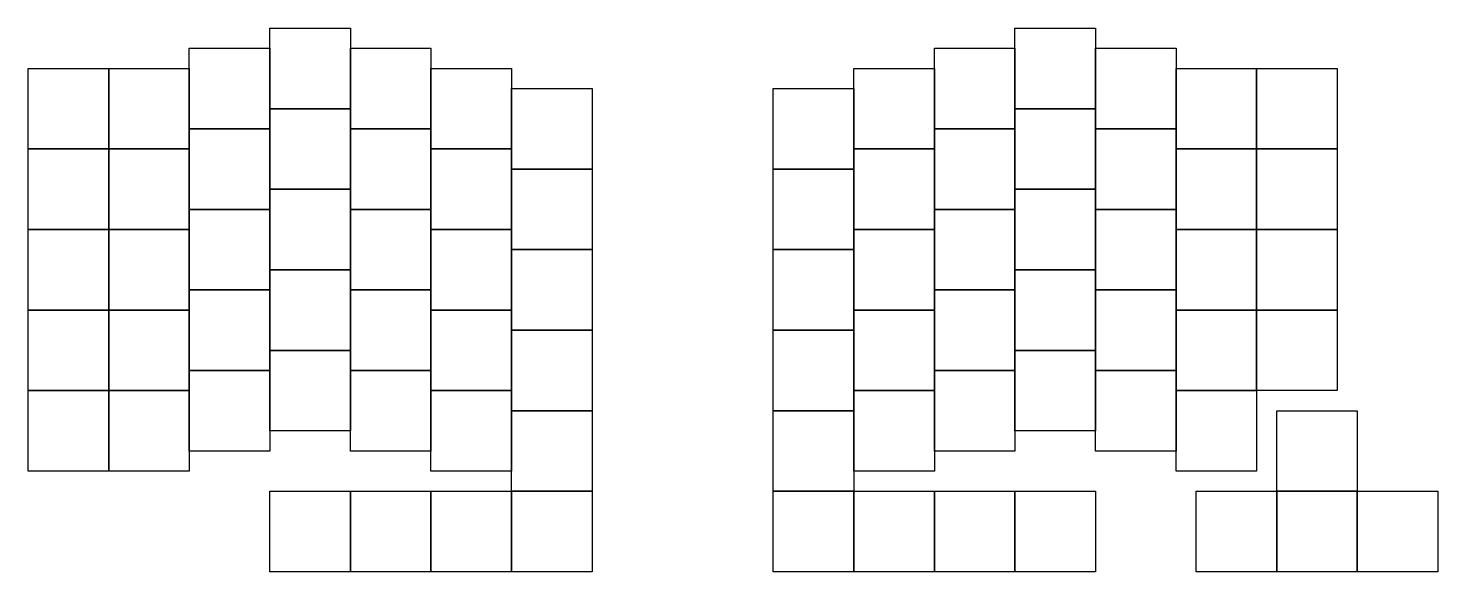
# Model space of a CAD drawing. Header units: millimetres. Extents: x -10 to 323, y -147 to -19.
import ezdxf

# ---------------------------------------------------------------- set-up
doc = ezdxf.new("R2010")
doc.units = ezdxf.units.MM

msp = doc.modelspace()

# ---------------------------------------------------------------- linework, layer by layer
at = {"linetype": 'CONTINUOUS'}
for p, q in [((47.5, -19), (66.5, -19)), ((47.5, -38), (47.5, -19)), ((66.5, -19), (66.5, -38)), ((223.25, -19), (242.25, -19)), ((223.25, -38), (223.25, -19)), ((242.25, -19), (242.25, -38)), ((28.5, -23.75), (47.5, -23.75)), ((28.5, -42.75), (28.5, -23.75)), ((47.5, -23.75), (47.5, -42.75)), ((66.5, -23.75), (85.5, -23.75)), ((66.5, -42.75), (66.5, -23.75)), ((85.5, -23.75), (85.5, -42.75)), ((204.25, -23.75), (223.25, -23.75)), ((204.25, -42.75), (204.25, -23.75)), ((223.25, -23.75), (223.25, -42.75)), ((242.25, -23.75), (261.25, -23.75)), ((242.25, -42.75), (242.25, -23.75)), ((261.25, -23.75), (261.25, -42.75)), ((-9.5, -28.5), (9.5, -28.5)), ((-9.5, -47.5), (-9.5, -28.5)), ((9.5, -28.5), (9.5, -47.5)), ((9.5, -28.5), (28.5, -28.5)), ((9.5, -47.5), (9.5, -28.5)), ((28.5, -28.5), (28.5, -47.5)), ((85.5, -28.5), (104.5, -28.5)), ((85.5, -47.5), (85.5, -28.5)), ((104.5, -28.5), (104.5, -47.5)), ((185.25, -28.5), (204.25, -28.5)), ((185.25, -47.5), (185.25, -28.5)), ((204.25, -28.5), (204.25, -47.5)), ((261.25, -28.5), (280.25, -28.5)), ((261.25, -47.5), (261.25, -28.5)), ((280.25, -28.5), (280.25, -47.5)), ((280.25, -28.5), (299.25, -28.5)), ((280.25, -47.5), (280.25, -28.5)), ((299.25, -28.5), (299.25, -47.5)), ((104.5, -33.25), (123.5, -33.25)), ((104.5, -52.25), (104.5, -33.25)), ((123.5, -33.25), (123.5, -52.25)), ((166.25, -33.25), (185.25, -33.25)), ((166.25, -52.25), (166.25, -33.25)), ((185.25, -33.25), (185.25, -52.25)), ((66.5, -38), (47.5, -38)), ((47.5, -38), (66.5, -38)), ((47.5, -57), (47.5, -38)), ((66.5, -38), (66.5, -57)), ((242.25, -38), (223.25, -38)), ((223.25, -38), (242.25, -38)), ((223.25, -57), (223.25, -38)), ((242.25, -38), (242.25, -57)), ((47.5, -42.75), (28.5, -42.75)), ((28.5, -42.75), (47.5, -42.75)), ((28.5, -61.75), (28.5, -42.75)), ((47.5, -42.75), (47.5, -61.75)), ((85.5, -42.75), (66.5, -42.75)), ((66.5, -42.75), (85.5, -42.75)), ((66.5, -61.75), (66.5, -42.75)), ((85.5, -42.75), (85.5, -61.75)), ((223.25, -42.75), (204.25, -42.75)), ((204.25, -42.75), (223.25, -42.75)), ((204.25, -61.75), (204.25, -42.75)), ((223.25, -42.75), (223.25, -61.75)), ((261.25, -42.75), (242.25, -42.75)), ((242.25, -42.75), (261.25, -42.75)), ((242.25, -61.75), (242.25, -42.75)), ((261.25, -42.75), (261.25, -61.75)), ((9.5, -47.5), (-9.5, -47.5)), ((-9.5, -47.5), (9.5, -47.5)), ((-9.5, -66.5), (-9.5, -47.5)), ((28.5, -47.5), (9.5, -47.5)), ((9.5, -47.5), (9.5, -66.5)), ((9.5, -47.5), (28.5, -47.5)), ((9.5, -66.5), (9.5, -47.5)), ((28.5, -47.5), (28.5, -66.5)), ((104.5, -47.5), (85.5, -47.5)), ((85.5, -47.5), (104.5, -47.5)), ((85.5, -66.5), (85.5, -47.5)), ((104.5, -47.5), (104.5, -66.5)), ((204.25, -47.5), (185.25, -47.5)), ((185.25, -47.5), (204.25, -47.5)), ((185.25, -66.5), (185.25, -47.5)), ((204.25, -47.5), (204.25, -66.5)), ((280.25, -47.5), (261.25, -47.5)), ((261.25, -47.5), (280.25, -47.5)), ((261.25, -66.5), (261.25, -47.5)), ((299.25, -47.5), (280.25, -47.5)), ((280.25, -47.5), (280.25, -66.5)), ((280.25, -47.5), (299.25, -47.5)), ((280.25, -66.5), (280.25, -47.5)), ((299.25, -47.5), (299.25, -66.5)), ((123.5, -52.25), (104.5, -52.25)), ((104.5, -52.25), (123.5, -52.25)), ((104.5, -71.25), (104.5, -52.25)), ((123.5, -52.25), (123.5, -71.25)), ((185.25, -52.25), (166.25, -52.25)), ((166.25, -52.25), (185.25, -52.25)), ((166.25, -71.25), (166.25, -52.25)), ((185.25, -52.25), (185.25, -71.25)), ((66.5, -57), (47.5, -57)), ((47.5, -57), (66.5, -57)), ((47.5, -76), (47.5, -57)), ((66.5, -57), (66.5, -76)), ((242.25, -57), (223.25, -57)), ((223.25, -57), (242.25, -57)), ((223.25, -76), (223.25, -57)), ((242.25, -57), (242.25, -76)), ((47.5, -61.75), (28.5, -61.75)), ((28.5, -61.75), (47.5, -61.75)), ((28.5, -80.75), (28.5, -61.75)), ((47.5, -61.75), (47.5, -80.75)), ((85.5, -61.75), (66.5, -61.75)), ((66.5, -61.75), (85.5, -61.75)), ((66.5, -80.75), (66.5, -61.75)), ((85.5, -61.75), (85.5, -80.75)), ((223.25, -61.75), (204.25, -61.75)), ((204.25, -61.75), (223.25, -61.75)), ((204.25, -80.75), (204.25, -61.75)), ((223.25, -61.75), (223.25, -80.75)), ((261.25, -61.75), (242.25, -61.75)), ((242.25, -61.75), (261.25, -61.75)), ((242.25, -80.75), (242.25, -61.75)), ((261.25, -61.75), (261.25, -80.75)), ((9.5, -66.5), (-9.5, -66.5)), ((-9.5, -66.5), (9.5, -66.5)), ((-9.5, -85.5), (-9.5, -66.5)), ((28.5, -66.5), (9.5, -66.5)), ((9.5, -66.5), (9.5, -85.5)), ((9.5, -66.5), (28.5, -66.5)), ((9.5, -85.5), (9.5, -66.5)), ((28.5, -66.5), (28.5, -85.5)), ((104.5, -66.5), (85.5, -66.5)), ((85.5, -66.5), (104.5, -66.5)), ((85.5, -85.5), (85.5, -66.5)), ((104.5, -66.5), (104.5, -85.5)), ((204.25, -66.5), (185.25, -66.5)), ((185.25, -66.5), (204.25, -66.5)), ((185.25, -85.5), (185.25, -66.5)), ((204.25, -66.5), (204.25, -85.5)), ((280.25, -66.5), (261.25, -66.5)), ((261.25, -66.5), (280.25, -66.5)), ((261.25, -85.5), (261.25, -66.5)), ((299.25, -66.5), (280.25, -66.5)), ((280.25, -66.5), (280.25, -85.5)), ((280.25, -66.5), (299.25, -66.5)), ((280.25, -85.5), (280.25, -66.5)), ((299.25, -66.5), (299.25, -85.5)), ((123.5, -71.25), (104.5, -71.25)), ((104.5, -71.25), (123.5, -71.25)), ((104.5, -90.25), (104.5, -71.25)), ((123.5, -71.25), (123.5, -90.25)), ((185.25, -71.25), (166.25, -71.25)), ((166.25, -71.25), (185.25, -71.25)), ((166.25, -90.25), (166.25, -71.25)), ((185.25, -71.25), (185.25, -90.25)), ((66.5, -76), (47.5, -76)), ((47.5, -76), (66.5, -76)), ((47.5, -95), (47.5, -76)), ((66.5, -76), (66.5, -95)), ((242.25, -76), (223.25, -76)), ((223.25, -76), (242.25, -76)), ((223.25, -95), (223.25, -76)), ((242.25, -76), (242.25, -95)), ((47.5, -80.75), (28.5, -80.75)), ((28.5, -80.75), (47.5, -80.75)), ((28.5, -99.75), (28.5, -80.75)), ((47.5, -80.75), (47.5, -99.75)), ((85.5, -80.75), (66.5, -80.75)), ((66.5, -80.75), (85.5, -80.75)), ((66.5, -99.75), (66.5, -80.75)), ((85.5, -80.75), (85.5, -99.75)), ((223.25, -80.75), (204.25, -80.75)), ((204.25, -80.75), (223.25, -80.75)), ((204.25, -99.75), (204.25, -80.75)), ((223.25, -80.75), (223.25, -99.75)), ((261.25, -80.75), (242.25, -80.75)), ((242.25, -80.75), (261.25, -80.75)), ((242.25, -99.75), (242.25, -80.75)), ((261.25, -80.75), (261.25, -99.75)), ((9.5, -85.5), (-9.5, -85.5)), ((-9.5, -85.5), (9.5, -85.5)), ((-9.5, -104.5), (-9.5, -85.5)), ((28.5, -85.5), (9.5, -85.5)), ((9.5, -85.5), (9.5, -104.5)), ((9.5, -85.5), (28.5, -85.5)), ((9.5, -104.5), (9.5, -85.5)), ((28.5, -85.5), (28.5, -104.5)), ((104.5, -85.5), (85.5, -85.5)), ((85.5, -85.5), (104.5, -85.5)), ((85.5, -104.5), (85.5, -85.5)), ((104.5, -85.5), (104.5, -104.5)), ((204.25, -85.5), (185.25, -85.5)), ((185.25, -85.5), (204.25, -85.5)), ((185.25, -104.5), (185.25, -85.5)), ((204.25, -85.5), (204.25, -104.5)), ((280.25, -85.5), (261.25, -85.5)), ((261.25, -85.5), (280.25, -85.5)), ((261.25, -104.5), (261.25, -85.5)), ((299.25, -85.5), (280.25, -85.5)), ((280.25, -85.5), (280.25, -104.5)), ((280.25, -85.5), (299.25, -85.5)), ((280.25, -104.5), (280.25, -85.5)), ((299.25, -85.5), (299.25, -104.5)), ((123.5, -90.25), (104.5, -90.25)), ((104.5, -90.25), (123.5, -90.25)), ((104.5, -109.25), (104.5, -90.25)), ((123.5, -90.25), (123.5, -109.25)), ((185.25, -90.25), (166.25, -90.25)), ((166.25, -90.25), (185.25, -90.25)), ((166.25, -109.25), (166.25, -90.25)), ((185.25, -90.25), (185.25, -109.25)), ((66.5, -95), (47.5, -95)), ((47.5, -95), (66.5, -95)), ((47.5, -114), (47.5, -95)), ((66.5, -95), (66.5, -114)), ((242.25, -95), (223.25, -95)), ((223.25, -95), (242.25, -95)), ((223.25, -114), (223.25, -95)), ((242.25, -95), (242.25, -114)), ((47.5, -99.75), (28.5, -99.75)), ((28.5, -99.75), (47.5, -99.75)), ((28.5, -118.75), (28.5, -99.75)), ((47.5, -99.75), (47.5, -118.75)), ((85.5, -99.75), (66.5, -99.75)), ((66.5, -99.75), (85.5, -99.75)), ((66.5, -118.75), (66.5, -99.75)), ((85.5, -99.75), (85.5, -118.75)), ((223.25, -99.75), (204.25, -99.75)), ((204.25, -99.75), (223.25, -99.75)), ((204.25, -118.75), (204.25, -99.75)), ((223.25, -99.75), (223.25, -118.75)), ((261.25, -99.75), (242.25, -99.75)), ((242.25, -99.75), (261.25, -99.75)), ((242.25, -118.75), (242.25, -99.75)), ((261.25, -99.75), (261.25, -118.75)), ((9.5, -104.5), (-9.5, -104.5)), ((-9.5, -104.5), (9.5, -104.5)), ((-9.5, -123.5), (-9.5, -104.5)), ((28.5, -104.5), (9.5, -104.5)), ((9.5, -104.5), (9.5, -123.5)), ((9.5, -104.5), (28.5, -104.5)), ((9.5, -123.5), (9.5, -104.5)), ((28.5, -104.5), (28.5, -123.5)), ((104.5, -104.5), (85.5, -104.5)), ((85.5, -104.5), (104.5, -104.5)), ((85.5, -123.5), (85.5, -104.5)), ((104.5, -104.5), (104.5, -123.5)), ((204.25, -104.5), (185.25, -104.5)), ((185.25, -104.5), (204.25, -104.5)), ((185.25, -123.5), (185.25, -104.5)), ((204.25, -104.5), (204.25, -123.5)), ((280.25, -104.5), (261.25, -104.5)), ((261.25, -104.5), (280.25, -104.5)), ((261.25, -123.5), (261.25, -104.5)), ((299.25, -104.5), (280.25, -104.5)), ((280.25, -104.5), (280.25, -123.5)), ((123.5, -109.25), (104.5, -109.25)), ((104.5, -109.25), (123.5, -109.25)), ((104.5, -128.25), (104.5, -109.25)), ((123.5, -109.25), (123.5, -128.25)), ((185.25, -109.25), (166.25, -109.25)), ((166.25, -109.25), (185.25, -109.25)), ((166.25, -128.25), (166.25, -109.25)), ((185.25, -109.25), (185.25, -128.25)), ((285, -109.25), (304, -109.25)), ((285, -128.25), (285, -109.25)), ((304, -109.25), (304, -128.25)), ((66.5, -114), (47.5, -114)), ((242.25, -114), (223.25, -114)), ((47.5, -118.75), (28.5, -118.75)), ((85.5, -118.75), (66.5, -118.75)), ((223.25, -118.75), (204.25, -118.75)), ((261.25, -118.75), (242.25, -118.75)), ((9.5, -123.5), (-9.5, -123.5)), ((28.5, -123.5), (9.5, -123.5)), ((104.5, -123.5), (85.5, -123.5)), ((204.25, -123.5), (185.25, -123.5)), ((280.25, -123.5), (261.25, -123.5)), ((47.5, -128.25), (66.5, -128.25)), ((47.5, -147.25), (47.5, -128.25)), ((66.5, -128.25), (66.5, -147.25)), ((66.5, -128.25), (85.5, -128.25)), ((66.5, -147.25), (66.5, -128.25)), ((85.5, -128.25), (85.5, -147.25)), ((85.5, -128.25), (104.5, -128.25)), ((85.5, -147.25), (85.5, -128.25)), ((123.5, -128.25), (104.5, -128.25)), ((104.5, -128.25), (104.5, -147.25)), ((104.5, -128.25), (123.5, -128.25)), ((104.5, -147.25), (104.5, -128.25)), ((123.5, -128.25), (123.5, -147.25)), ((185.25, -128.25), (166.25, -128.25)), ((166.25, -128.25), (185.25, -128.25)), ((166.25, -147.25), (166.25, -128.25)), ((185.25, -128.25), (185.25, -147.25)), ((185.25, -128.25), (204.25, -128.25)), ((185.25, -147.25), (185.25, -128.25)), ((204.25, -128.25), (204.25, -147.25)), ((204.25, -128.25), (223.25, -128.25)), ((204.25, -147.25), (204.25, -128.25)), ((223.25, -128.25), (223.25, -147.25)), ((223.25, -128.25), (242.25, -128.25)), ((223.25, -147.25), (223.25, -128.25)), ((242.25, -128.25), (242.25, -147.25)), ((266, -128.25), (285, -128.25)), ((266, -147.25), (266, -128.25)), ((304, -128.25), (285, -128.25)), ((285, -128.25), (285, -147.25)), ((285, -128.25), (304, -128.25)), ((285, -147.25), (285, -128.25)), ((304, -128.25), (304, -147.25)), ((304, -128.25), (323, -128.25)), ((304, -147.25), (304, -128.25)), ((323, -128.25), (323, -147.25)), ((66.5, -147.25), (47.5, -147.25)), ((85.5, -147.25), (66.5, -147.25)), ((104.5, -147.25), (85.5, -147.25)), ((123.5, -147.25), (104.5, -147.25)), ((185.25, -147.25), (166.25, -147.25)), ((204.25, -147.25), (185.25, -147.25)), ((223.25, -147.25), (204.25, -147.25)), ((242.25, -147.25), (223.25, -147.25)), ((285, -147.25), (266, -147.25)), ((304, -147.25), (285, -147.25)), ((323, -147.25), (304, -147.25))]:
    msp.add_line(p, q, dxfattribs=at)

doc.saveas('drawing.dxf')
